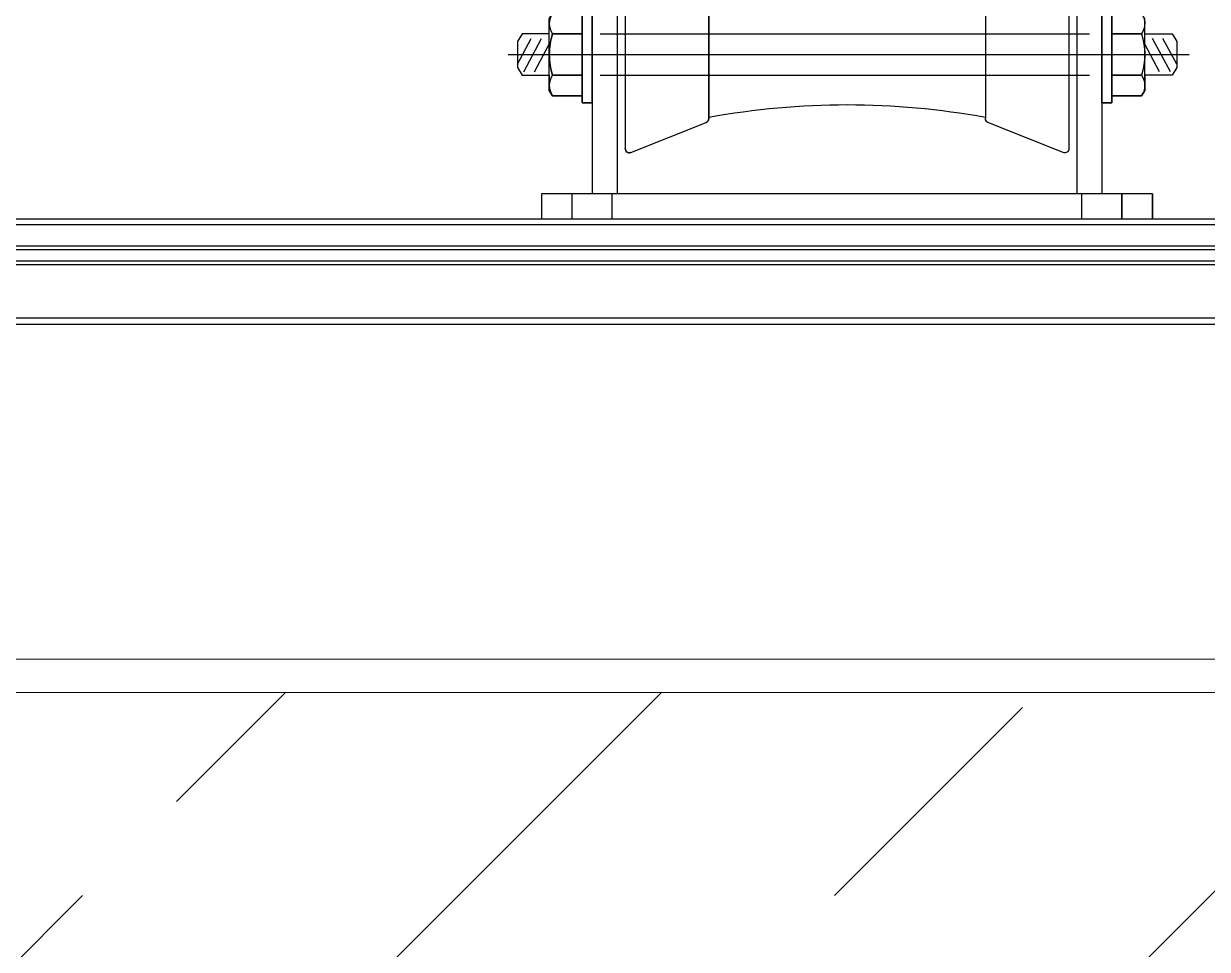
# Model space of a CAD drawing. Header units: centimetres. Extents: x 405464 to 563355, y 50011 to 66875.
# Drawn here: x 526061 to 526131.7, y 51679.7 to 51735 of the extents above; entities that cross this region are included whole.
import ezdxf

# ---------------------------------------------------------------- set-up
doc = ezdxf.new("R2010")
doc.units = ezdxf.units.CM
doc.layers.get('0').update_dxf_attribs({"lineweight": 9})
for name, color, linetype, lineweight in [('0-KRCN-MİMARİ-170326', 8, 'Continuous', 9), ('0-KRCN-PLATE', 132, 'Continuous', 25), ('0-KRCN-TESİSAT', 7, 'Continuous', 30), ('AS_DOSK_PVC', 8, 'Continuous', 9), ('AS_DOSK_SAP', 8, 'Continuous', 9), ('AS_TA_BETONARME', 5, 'Continuous', 9), ('AS_TA_TARAMA', 8, 'Continuous', 9)]:
    doc.layers.add(name, color=color, linetype=linetype, lineweight=lineweight)

# ---------------------------------------------------------------- blocks, each defined once
blk = doc.blocks.new('G$CE936221F')
at = {"layer": 'AS_TA_TARAMA', "transparency": 33554687}
h = blk.add_hatch(dxfattribs=at)
h.set_pattern_fill('ANSI33', color=256, scale=2.5, angle=180)
h.set_pattern_definition([(45, (-451004.7542594136, -85811.19926901902), (-11.22532015133644, 11.22532015133644), []), (45, (-450993.5289344136, -85811.19926901902), (-11.22532015133644, 11.22532015133644), [7.9375, -3.96875])])
h.paths.add_polyline_path([(914.0000715255155, -450.0000000000291), (884.0000715255737, -450.0000000000291), (884.0000715255155, -25.00000000008731), (334.0000715260976, -25.00000000008731), (334.0000715260976, -450.0000000000146), (304.0000715260976, -450.0000000000291), (304.0000715260976, -500.0000000000291), (914.0000715255155, -500.0000000000437)])
h.paths.add_polyline_path([(844.0000715255737, -75.00000000008731), (844.0000715255737, -340.0000000000291), (374.0000715260976, -340.0000000000437), (374.0000715260976, -75.00000000008731)], flags=16)
h.paths.add_polyline_path([(374.0000715260976, -370.0000000000437), (844.0000715255737, -370.0000000000582), (844.0000715255737, -450.0000000000291), (374.0000715260976, -450.0000000000291)], flags=16)
h.paths.add_polyline_path([(664.0000715255737, -75.00000000007276), (634.0000715255737, -75.00000000007276), (634.0000715255737, -340.0000000000291), (664.0000715255737, -340.0000000000291)], flags=0)
at = {"layer": 'AS_DOSK_PVC'}
blk.add_line((664.0000715255737, -338.9995920560468), (844.0000715255737, -338.9995939440996), dxfattribs=at)
at = {"layer": 'AS_DOSK_SAP'}
blk.add_line((664.0000715150964, -339.9995920560468), (844.0000715150964, -339.9995939440996), dxfattribs=at)
at = {"layer": 'AS_TA_BETONARME'}
blk.add_lwpolyline([(374.0000715260976, -75.00000000008731), (844.0000715255737, -75.00000000008731), (844.0000715255737, -340.0000000000291), (374.0000715260976, -340.0000000000437)], close=True, dxfattribs=at)
blk = doc.blocks.new('A$C6AE706CD')
at = {"color": 0, "linetype": 'ByBlock'}
for p, q in [((-8.752950774944566, 10.62099947895694, 0.0002942672051547), (-5.708241167389589, 9.403111928576436, 0.0002942672051547)), ((8.752951131422606, 10.62099947895694, 0.0002942672051547), (5.708241523871948, 9.403111928576436, 0.0002942672051547)), ((-8.984922226416982, 10.4639439565633, 0.0002942672051547), (-8.984922226419258, 2.844401218995699, 0.0002942672051547)), ((8.98492258289275, 10.4639439565633, 0.0002942672051547), (8.984922582895024, 2.844401218995699, 0.0002942672051547)), ((-5.601911709790556, 9.246062109817329, 0.0002942672051547), (-5.601911709790556, 4.062283065741667, 0.0002942672051547)), ((5.60191170979533, 9.246062109817329, 0.0002942672051547), (5.60191170979533, 4.062283065741667, 0.0002942672051547)), ((-10.32389491614435, 9.022279664229929, 0.0002942672051547), (-10.3238949161464, 1.0149005883477, 0.0002942672051547)), ((-10.32389491614435, 9.022279664229929, 0.0002942672051547), (-9.30899183245265, 9.022279664229929, 0.0002942672051547)), ((-9.30899183245265, 9.022279664229929, 0.0002942672051547), (-9.308991832454693, 1.0149005883477, 0.0002942672051547)), ((10.3238949161489, 9.022279664229929, 0.0002942672051547), (9.3089918324506, 9.022279664229929, 0.0002942672051547)), ((9.3089918324506, 9.022279664229929, 0.0002942672051547), (9.3089918324506, 1.0149005883477, 0.0002942672051547)), ((10.3238949161489, 9.022279664229929, 0.0002942672051547), (10.32389491614662, 1.0149005883477, 0.0002942672051547)), ((-12.06076837931573, 8.107369646888628, 0.0002942672051547), (-11.93097555902, 8.332178748273236, 0.0002942672051547)), ((-10.73050800475676, 8.332178748273236, 0.0002942672051547), (-11.93097555902, 8.332178748273236, 0.0002942672051547)), ((-10.73050800475676, 4.696722126576332, 0.0002942672051547), (-10.73050800475676, 8.611623048982892, 0.0002942672051547)), ((-10.73050800475676, 4.976166427294628, 0.0002942672051547), (-10.73050800475676, 8.332178748273236, 0.0002942672051547)), ((10.32389491614662, 8.611623048982892, 0.0002942672051547), (10.73050800476562, 8.611623048982892, 0.0002942672051547)), ((10.73050800476335, 4.696722126576332, 0.0002942672051547), (10.73050800476562, 8.611623048982892, 0.0002942672051547)), ((10.73050800476562, 4.976166427294628, 0.0002942672051547), (10.73050800476562, 8.332178748273236, 0.0002942672051547)), ((10.73050800476562, 8.332178748273236, 0.0002942672051547), (11.93097591550008, 8.332178748273236, 0.0002942672051547)), ((12.06076837932028, 8.107369646888628, 0.0002942672051547), (11.93097591550008, 8.332178748273236, 0.0002942672051547)), ((-12.06076837931573, 7.493178519850062, 0.0002942672051547), (-12.06076837931573, 8.107369646888628, 0.0002942672051547)), ((12.06076837932028, 7.493178519850062, 0.0002942672051547), (12.06076837932028, 8.107369646888628, 0.0002942672051547)), ((-13.35307991954323, 6.268378153750745, 0.0002942672051547), (-12.79578049572842, 7.310673340954508, 0.0002942672051547)), ((-13.09903964616296, 5.957677887650334, 0.0002942672051547), (-12.37561376819963, 7.310673340954508, 0.0002942672051547)), ((-12.06076837931573, 5.815172359352117, 0.0002942672051547), (-12.06076837931573, 7.493178519850062, 0.0002942672051547)), ((-10.73050800475676, 7.493178519850062, 0.0002942672051547), (-11.93097555902204, 7.493178519850062, 0.0002942672051547)), ((-10.3238949161464, 5.815172359352117, 0.0002942672051547), (-10.32389491614435, 7.493172816198238, 0.0002942672051547)), ((10.32389491614662, 5.815172359352117, 0.0002942672051547), (10.3238949161489, 7.493172816206878, 0.0002942672051547)), ((10.73050800476562, 7.493178519850062, 0.0002942672051547), (11.93097591550008, 7.493178519850062, 0.0002942672051547)), ((12.06076837932028, 5.815172359352117, 0.0002942672051547), (12.06076837932028, 7.493178519850062, 0.0002942672051547)), ((13.09903964616978, 5.957677887650334, 0.0002942672051547), (12.3756137682044, 7.310673340954508, 0.0002942672051547)), ((13.35307991954346, 6.268378153750745, 0.0002942672051547), (12.79578049572433, 7.310673340954508, 0.0002942672051547)), ((-12.65521670149769, 5.957677887650334, 0.0002942672051547), (-12.06076837931573, 7.069449154109861, 0.0002942672051547)), ((12.655217057978, 5.957677887650334, 0.0002942672051547), (12.06076837932028, 7.069449154109861, 0.0002942672051547)), ((-12.06076837931573, 5.815172359352117, 0.0002942672051547), (-12.06076837931573, 5.200975528670369, 0.0002942672051547)), ((-10.7305080047588, 5.815172359352117, 0.0002942672051547), (-11.93097555902204, 5.815172359360986, 0.0002942672051547)), ((10.73050800476335, 5.815172359352117, 0.0002942672051547), (11.93097591550008, 5.815172359352117, 0.0002942672051547)), ((12.06076837932028, 5.815172359352117, 0.0002942672051547), (12.06076837932028, 5.200975528670369, 0.0002942672051547)), ((-12.06076837931573, 5.200975528670369, 0.0002942672051547), (-11.93097555902, 4.976166427294628, 0.0002942672051547)), ((-10.73050800475676, 4.976166427294628, 0.0002942672051547), (-11.93097555902, 4.976166427294628, 0.0002942672051547)), ((10.73050800476562, 4.976166427294628, 0.0002942672051547), (11.93097591550213, 4.976166427294628, 0.0002942672051547)), ((12.06076837932028, 5.200975528670369, 0.0002942672051547), (11.93097591550213, 4.976166427294628, 0.0002942672051547)), ((-10.3238949161464, 4.696722126576332, 0.0002942672051547), (-10.73050800475676, 4.696722126576332, 0.0002942672051547)), ((10.32389491614662, 4.696722126576332, 0.0002942672051547), (10.73050800476335, 4.696722126576332, 0.0002942672051547)), ((-8.752950774944566, 2.687351400236821, 0.0002942672051547), (-5.708241167391861, 3.905233246982788, 0.0002942672051547)), ((8.752951131422606, 2.687351400236821, 0.0002942672051547), (5.708241523869673, 3.905233246982788, 0.0002942672051547)), ((-12.37483735975525, 1.0149005883477, 0.0002942672051547), (-12.37483735975525, 0, 0.0002942672051547)), ((-11.13305582160069, 1.0149005883477, 0.0002942672051547), (-11.13305582159864, 0, 0.0002942672051547)), ((12.3748373597532, 1.0149005883477, 0.0002942672051547), (12.37483735975547, 0, 0.0002942672051547))]:
    blk.add_line(p, q, dxfattribs=at)
for points in [[(5.60191170979533, 9.246062109817329, -0.3066784415588879), (5.708241523871948, 9.403111928576436), (8.752951131422606, 10.62099947895694, -0.5305984520674957), (8.98492258289275, 10.4639439565633), (8.984922582895024, 2.844401218995699, -0.5305984520674981), (8.752951131422606, 2.687351400236821), (5.708241523869673, 3.905233246982788, -0.3066784415588851), (5.60191170979533, 4.062283065741667)], [(-10.73050800475676, 8.332178748273236), (-11.93097555902, 8.332178748273236), (-11.98776317075931, 8.233819419247082, 0.1117388320364107), (-12.06076837931573, 7.914135914929375), (-12.06076837931573, 7.911221353185282, 0.1506640615130465), (-11.93097555902204, 7.493178519850062), (-10.73050800475676, 7.493178519850062)], [(10.73050800476562, 8.332178748273236), (11.93097591550008, 8.332178748273236), (11.98776352724371, 8.233819419247082, -0.1117388320364107), (12.06076837932028, 7.914135914929375), (12.06076837932028, 7.911221353193923, -0.1506640615130465), (11.93097555902227, 7.493178519850062), (10.73050800476562, 7.493178519850062)], [(-10.73050800475676, 7.493178519850062), (-11.93097555902204, 7.493178519850062, 0.0766299328088594), (-12.06076837931368, 6.657075742224151), (-12.06076837931573, 6.651269433326433, 0.0766299328028492), (-11.93097555902204, 5.815172359360986), (-10.7305080047588, 5.815172359352117)], [(10.73050800476562, 7.493178519850062), (11.93097591550008, 7.493178519850062, -0.0766299328088594), (12.06076837932028, 6.657075742224151), (12.06076837932028, 6.651269433326433, -0.0766299328028492), (11.93097591550008, 5.815172359352117), (10.73050800476335, 5.815172359352117)], [(-10.7305080047588, 5.815172359352117), (-11.93097555902204, 5.815172359360986, 0.1506249437491669), (-12.06076837931573, 5.397237895231229), (-12.06076837931573, 5.394095187763241, 0.1116991310305995), (-11.98776495315019, 5.074531459946684), (-11.93097555902, 4.976166427294628), (-10.73050800475676, 4.976166427294628)], [(10.73050800476335, 5.815172359352117), (11.93097591550008, 5.815172359352117, -0.1506249437491669), (12.06076837932028, 5.397237895231229), (12.06076837932028, 5.394095187763241, -0.1116991310305995), (11.98776495315041, 5.074531459946684), (11.93097591550213, 4.976166427294628), (10.73050800476562, 4.976166427294628)]]:
    blk.add_lwpolyline(points, format="xyb", close=True, dxfattribs=at)
at = {"color": 0, "linetype": 'ByBlock', "elevation": 0.0002942672409185}
for points in [[(-11.93097555902, 4.976166427294628), (-12.06076837931573, 5.200975528670369), (-12.06076837931573, 8.107369646888628), (-11.93097555902, 8.332178748273236)], [(11.93097591550213, 4.976166427294628), (12.06076837932028, 5.200975528670369), (12.06076837932028, 8.107369646888628), (11.93097591550008, 8.332178748273236)], [(-12.06076837931573, 7.493178519850062), (-13.16430394130179, 7.493178519850062), (-13.35307991954323, 7.178548443494946), (-13.35307991954323, 6.129796732064049), (-13.16430394130179, 5.815172359352117), (-12.06076837931573, 5.815172359352117)], [(9.999825666588775, 7.493172816198238), (-9.819208393637837, 7.493172816198238)], [(12.06076837932028, 7.493178519850062), (13.16430429778393, 7.493178519850062), (13.35307991954346, 7.178548443494946), (13.35307991954346, 6.129796732064049), (13.16430429778393, 5.815172359360986), (12.06076837932028, 5.815172359352117)], [(13.72113744875992, 6.654172587783705), (-13.85805269364891, 6.654172587775066)], [(9.99982566658673, 5.815172359352117), (-9.819208393637837, 5.815172359352117)], [(-11.13305582159864, 0), (-11.13305582160069, 1.0149005883477)], [(-9.514734010692107, 0), (-9.514734010692107, 1.0149005883477)], [(9.514734010692335, 0), (9.514734010692335, 1.0149005883477)], [(11.13305582160319, 0), (11.13305582160092, 1.0149005883477)]]:
    blk.add_lwpolyline(points, dxfattribs=at)
at = {"color": 0, "linetype": 'ByBlock'}
for points in [[(-10.3238949161464, 8.611623048982892), (-10.73050800475676, 8.611623048982892), (-10.73050800475676, 4.696722126576332), (-10.3238949161464, 4.696722126576332)], [(10.32389491614662, 8.611623048982892), (10.73050800476562, 8.611623048982892), (10.73050800476335, 4.696722126576332), (10.32389491614662, 4.696722126576332)], [(-12.37483735975525, 1.0149005883477), (12.3748373597532, 1.0149005883477), (12.37483735975547, 0), (-12.37483735975525, 0)]]:
    blk.add_lwpolyline(points, close=True, dxfattribs=at)
for centre, radius, start, end in [((-8.815771771877053, 10.4639439565633, 0.0002942672051547), 0.169150537572249, 68.19869071477848, 180), ((8.81577177188592, 10.4639439565633, 0.0002942672051547), 0.169150537572249, 0, 111.8013092852215), ((-5.771062164328441, 9.246062109817329, 0.0002942672051547), 0.169150537572249, 0, 68.19869071477848), ((2.2737e-12, 39.85830289988371, 0.0002942672051547), 31.17432341627626, 259.6478164975731, 280.3521835024269), ((5.771062164328668, 9.246062109817329, 0.0002942672051547), 0.169150537572249, 111.8013092852215, 180), ((-9.284166724911302, 6.654172587783705, 0.0002942672051547), 2.776603086729563, 162.4121984751174, 197.5878015248826), ((9.284166724915847, 6.654172587783705, 0.0002942672051547), 2.776603086729563, 342.4121984751173, 17.58780152488257), ((2.2737e-12, -26.54995772431608, 0.0002942672051547), 31.17432341627626, 79.64781649757309, 100.3521835024269), ((-5.771062164328441, 4.062283065741667, 0.0002942672051547), 0.169150537572249, 291.8013092852215, 0), ((5.771062164328668, 4.062283065741667, 0.0002942672051547), 0.169150537572249, 180, 248.1986907147784), ((-8.815771771874779, 2.844401218995699, 0.0002942672051547), 0.169150537572249, 180, 291.8013092852215), ((8.815771771888192, 2.844401218995699, 0.0002942672051547), 0.169150537572249, 248.1986907147784, 0)]:
    blk.add_arc(centre, radius, start, end, dxfattribs=at)

msp = doc.modelspace()

# ---------------------------------------------------------------- linework, layer by layer
at = {"layer": '0-KRCN-TESİSAT', "color": 7, "linetype": 'Continuous'}
for p, q in [((525968.4688933459, 51723.34206254285), (526162.1688933456, 51723.34206254285)), ((525968.4688933459, 51717.04177533989), (526162.1688933456, 51717.04177533989))]:
    msp.add_line(p, q, dxfattribs=at)
at = {"layer": '0-KRCN-TESİSAT', "color": 124, "linetype": 'Continuous'}
for p, q in [((526162.1688933456, 51722.98204613101), (525968.4688933459, 51722.98204613101)), ((526162.1688933456, 51721.71015938647), (525968.4688933459, 51721.71015938647)), ((526162.1688933456, 51721.47720552753), (525968.4688933459, 51721.47720552753)), ((526162.1688933456, 51720.81471933878), (525968.4688933459, 51720.81471933878)), ((526162.1688933456, 51720.58176547984), (525968.4688933459, 51720.58176547984)), ((526162.1688933456, 51717.40179175173), (525968.4688933459, 51717.40179175173))]:
    msp.add_line(p, q, dxfattribs=at)

# ---------------------------------------------------------------- block references
at = {"layer": '0-KRCN-MİMARİ-170326', "ltscale": 3, "xscale": 2, "yscale": 2, "zscale": 2}
msp.add_blockref('G$CE936221F', (524474.1687502947, 52375.04096322809), dxfattribs=at)
at = {"layer": '0-KRCN-PLATE', "xscale": -1.474128315859143, "yscale": 1.474128315859143, "zscale": 1.474128315859143}
msp.add_blockref('A$C6AE706CD', (526110.1688933459, 51723.34206254283, -0.0004337876198405866), dxfattribs=at)

doc.saveas('drawing.dxf')
